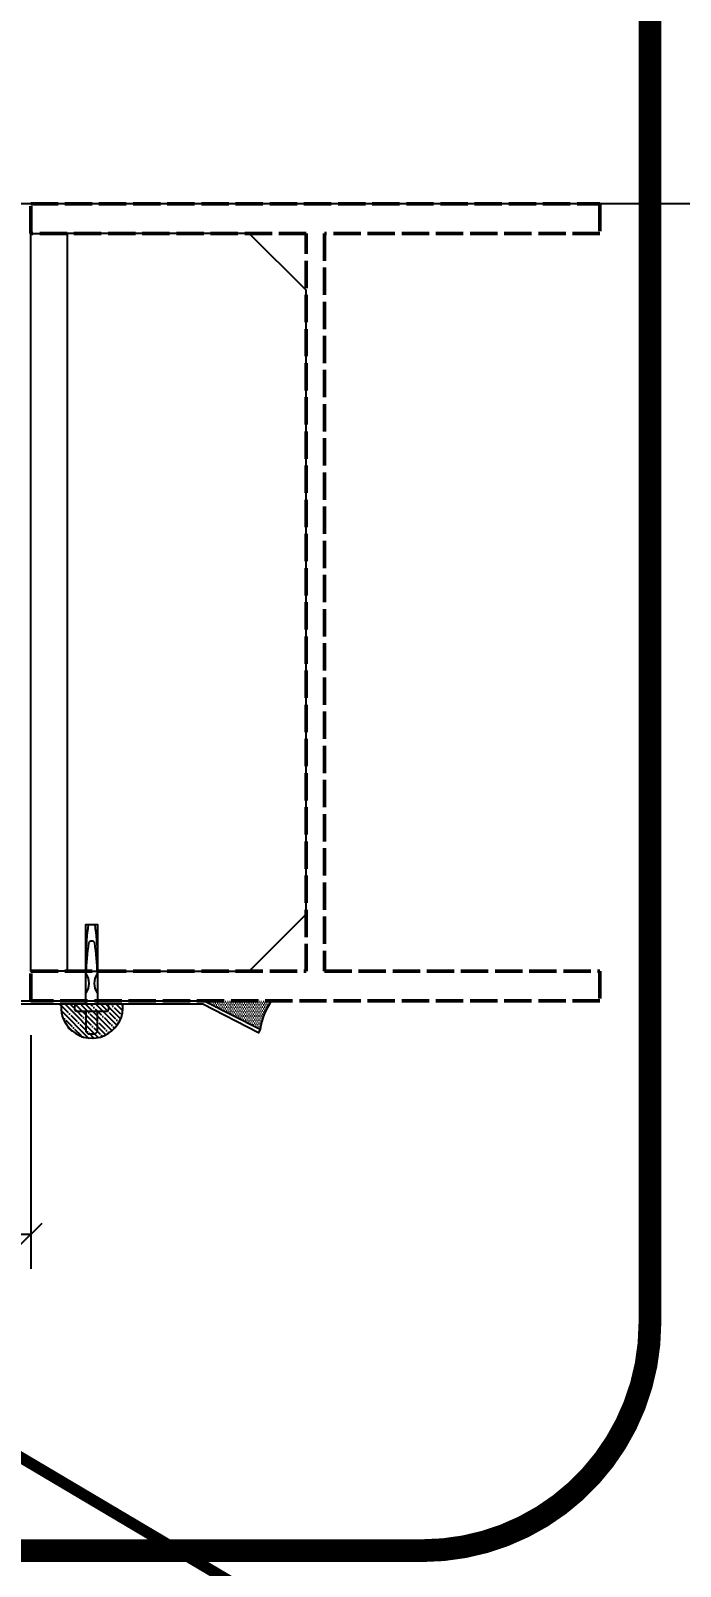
# Model space of a CAD drawing. Header units: millimetres. Extents: x 0 to 119933, y -45162 to 41221.
# Drawn here: x 33139 to 33424, y 3750 to 4424 of the extents above; entities that cross this region are included whole.
import ezdxf

# ---------------------------------------------------------------- set-up
doc = ezdxf.new("R2010")
doc.units = ezdxf.units.MM
for name, pattern in [('ACAD_ISO02W100', [15, 12, -3]), ('CENTER', [2, 1.25, -0.25, 0.25, -0.25]), ('DASH', [0.35, 0.25, -0.1])]:
    doc.linetypes.add(name, pattern=pattern)
doc.layers.get('DEFPOINTS').update_dxf_attribs({"color": 166})
for name, color, linetype in [('F-Misc', 8, 'Continuous'), ('F-OTHERS', 8, 'Continuous'), ('F-SSTEEL', 3, 'Continuous'), ('F-steel', 3, 'Continuous'), ('F_CONC', 7, 'Continuous'), ('F_DASH', 8, 'ACAD_ISO02W100'), ('F_STEL', 3, 'Continuous'), ('Hatch', 8, 'Continuous')]:
    doc.layers.add(name, color=color, linetype=linetype)
doc.styles.add('Arial', font='arial.ttf')
doc.dimstyles.new('10x of Arup4', dxfattribs={"dimscale": 10, "dimtxt": 1.7, "dimasz": 1, "dimexe": 1.5, "dimexo": 1.5, "dimgap": 1, "dimtad": 1, "dimdec": 1, "dimdsep": 46, "dimtxsty": 'Arial', "dimblk": 'OBLIQUE', "dimcen": 0, "dimclrd": 1, "dimclre": 1, "dimclrt": 7, "dimadec": 0, "dimazin": 0, "dimtfac": 1, "dimtdec": 1, "dimtix": 1, "dimtofl": 0, "dimtmove": 2, "dimatfit": 3, "dimfxl": 5, "dimtfill": 1, "dimtolj": 1, "dimtzin": 0, "dimlwd": -1, "dimlwe": -1, "dimarcsym": 0})

# ---------------------------------------------------------------- blocks, each defined once
blk = doc.blocks.new('fhd')
at = {"layer": 'F-OTHERS'}
for points in [[(2.5, 0), (2.5, 35), (-2.5, 35), (-2.5, 0)], [(2.5, -3), (2.5, -12), (1.5, -13), (-1.5, -13), (-2.5, -12), (-2.5, -3)]]:
    blk.add_lwpolyline(points, dxfattribs=at)
for points in [[(-1.33, 35, 0.036206), (-2.5, 21.36)], [(2.5, 21.36, 0.036206), (1.33, 35)], [(-2.5, 5.04, 0.297843), (-2.5, 13.32, -0.036206), (-1.33, 26.96, -0.585039), (1.33, 26.96, -0.036206), (2.5, 13.32, 0.297843), (2.5, 5.04)]]:
    blk.add_lwpolyline(points, format="xyb", dxfattribs=at)
blk.add_lwpolyline([(6.5, 0, -0.414214), (7.5, -1), (7.5, -2, -0.414214), (6.5, -3), (-6.5, -3, -0.414214), (-7.5, -2), (-7.5, -1, -0.414214), (-6.5, 0), (-2.5, 0), (2.5, 0)], format="xyb", close=True, dxfattribs=at)
blk = doc.blocks.new('A$Cb6529c7d')
at = {"layer": 'F-steel'}
blk.add_line((16, 0, 0), (16, -324), dxfattribs=at)
at = {"layer": 'F_STEL'}
for points in [[(0, 0), (16, 0), (16, -324), (0, -324)], [(96, 0), (16, 0), (16, -324), (96, -324), (121, -299), (121, -25)]]:
    blk.add_lwpolyline(points, close=True, dxfattribs=at)
blk = doc.blocks.new('_OBLIQUE')
at = {"color": 0, "linetype": 'ByBlock'}
blk.add_line((-0.5, -0.5), (0.5, 0.5), dxfattribs=at)
blk = doc.blocks.new('*D187')
at = {"color": 1, "linetype": 'Continuous', "transparency": 16777216}
for p, q in [((32788.93, 3983.45), (32788.93, 3880.84)), ((33138.89, 3983.47), (33138.89, 3880.84)), ((33138.89, 3895.84), (32788.93, 3895.84))]:
    blk.add_line(p, q, dxfattribs=at)
at = {"layer": 'DEFPOINTS', "color": 0, "transparency": 16777216}
for p in [(32788.93, 3998.45, 0.3), (33138.89, 3998.47, 0.86), (32788.93, 3895.84)]:
    blk.add_point(p, dxfattribs=at)
at = {"color": 1, "transparency": 16777216, "xscale": 10, "yscale": 10, "zscale": 10, "rotation": 180}
blk.add_blockref('_OBLIQUE', (32788.93, 3895.84), dxfattribs=at)
at = {"color": 1, "transparency": 16777216, "xscale": 10, "yscale": 10, "zscale": 10}
blk.add_blockref('_OBLIQUE', (33138.89, 3895.84), dxfattribs=at)
at = {"color": 7, "transparency": 16777216, "insert": (32963.91, 3914.52), "char_height": 17, "attachment_point": 5, "style": 'Arial', "bg_fill": 3, "box_fill_scale": 1.1, "bg_fill_color": 256, "bg_fill_true_color": 13158600, "bg_fill_transparency": 0}
blk.add_mtext('\\A1;300', dxfattribs=at)

msp = doc.modelspace()

# ---------------------------------------------------------------- hatches: boundary and pattern name
at = {"layer": 'F-Misc', "linetype": 'DASH'}
h = msp.add_hatch(dxfattribs=at)
h.set_pattern_fill('DOTS', color=256, scale=0.5, angle=-180, style=0)
h.set_pattern_definition([(180, (124701.3781, 20113.7537), (-0.396875, -0.79375), [0, -0.79375])])
edge = h.paths.add_edge_path()
edge.add_line((33239.62, 3986.05), (33223.68, 3993.99))
edge.add_line((33223.68, 3993.99), (33241.78, 3993.34))
edge.add_arc((33267.87, 3981.65), 28.59, 515.86981, 531.14517)
edge = h.paths.add_edge_path()
edge.add_line((33223.68, 3993.99), (33214.8, 3998.49))
edge.add_line((33214.8, 3998.49), (33226.9, 3998.49))
edge.add_line((33226.9, 3998.49), (33226.9, 3998.49))
edge.add_line((33226.9, 3998.49), (33244.74, 3998.47))
edge.add_arc((33267.84, 3981.75), 28.52, 504.09093, 516.02625)
edge.add_line((33241.78, 3993.34), (33223.68, 3993.99))
at = {"layer": 'F-Misc', "ltscale": 5}
h = msp.add_hatch(dxfattribs=at)
h.set_pattern_fill('ANSI35', color=8, angle=270, style=0)
h.set_pattern_definition([(315, (-15164.005, 18284.2956), (2.24506403, 2.24506403), []), (315, (-15164.005, 18282.0506), (2.24506403, 2.24506403), [3.96875, -0.79375, 0, -0.79375])])
h.paths.add_polyline_path([(33179.34, 3996.97, -1.098585), (33151.98, 3996.97)])

# ---------------------------------------------------------------- linework, layer by layer
at = {"layer": 'DEFPOINTS', "color": 2, "linetype": 'CENTER', "ltscale": 100, "const_width": 10}
msp.add_lwpolyline([(32525.32, 4853.26), (33310.89, 4853.26, -0.414214), (33410.89, 4753.26), (33410.89, 3857.07, -0.414214), (33310.89, 3757.07), (32525.32, 3757.07, -0.414214), (32425.32, 3857.07), (32425.32, 4753.26, -0.414214)], format="xyb", close=True, dxfattribs=at)
at = {"layer": 'DEFPOINTS', "color": 1, "elevation": -0.82}
msp.add_lwpolyline([(33115.58, 4045.24, 5, 5, 0), (32268.16, 3887.5, 50, 0, 0), (32230.62, 3880.52, 0, 0, 0)], format="xyseb", dxfattribs=at)
at = {"layer": 'F-Misc', "color": 8, "ltscale": 5}
msp.add_arc((33165.81, 3995.68, 5.05), 13.59, 174.54823, 5.53701, dxfattribs=at)
at = {"layer": 'F-SSTEEL', "elevation": -1.47}
msp.add_lwpolyline([(33054.9, 3248.71), (33054.9, 3998.47), (33215.08, 3998.47), (33239.62, 3986.04), (33239, 3984.46), (33214.49, 3996.97), (33056.9, 3996.97), (33056.9, 3248.71)], dxfattribs=at)
at = {"layer": 'F_CONC', "color": 5}
msp.add_line((33230.91, 4348.47, 0.86), (32344.11, 4348.48, 0.86), dxfattribs=at)
at = {"layer": 'F_CONC', "color": 5, "elevation": 0.86}
msp.add_lwpolyline([(33799.23, 4348.47), (33067.7, 4348.47), (33067.7, 4348.47), (33067.7, 4348.47), (33067.7, 4348.47), (33067.7, 4348.47), (32310.11, 4348.48)], dxfattribs=at)
at = {"layer": 'F_DASH', "color": 6, "lineweight": 50, "elevation": 0.86}
msp.add_lwpolyline([(33138.89, 3998.47), (33138.89, 4011.47), (33259.89, 4011.47), (33259.89, 4335.47), (33138.89, 4335.47), (33138.89, 4348.47), (33388.89, 4348.47), (33388.89, 4335.47), (33267.89, 4335.47), (33267.89, 4011.47), (33388.89, 4011.47), (33388.89, 3998.47)], close=True, dxfattribs=at)
at = {"layer": 'Hatch'}
msp.add_arc((33268.16, 3981.56, 5.05), 28.89, 144.16754, 171.07688, dxfattribs=at)

# ---------------------------------------------------------------- block references
msp.add_blockref('A$Cb6529c7d', (33138.89, 4335.47, 0.86))
at = {"layer": 'F-OTHERS', "xscale": -1}
msp.add_blockref('fhd', (33165.67, 3996.97, 5.05), dxfattribs=at)

# ---------------------------------------------------------------- next in the draw order: dimensions: what is measured, and where the dimension line sits
dim = msp.add_linear_dim(base=(32788.93, 3895.84), p1=(33138.89, 3998.47, 0.86), p2=(32788.93, 3998.45, 0.3), text='300', dimstyle='10x of Arup4', override={"dimtmove": 0, "dimarcsym": 1})
dim.commit()
dim.dimension.update_dxf_attribs({"geometry": '*D187', "text_midpoint": (32963.91, 3914.52)})

# ---------------------------------------------------------------- next in the draw order: linework, layer by layer
at = {"layer": 'DEFPOINTS', "color": 6}
msp.add_lwpolyline([(33330.91, 3681.66, 5, 5, 0), (33074.13, 3833.78, 50, 0, 0), (33041.28, 3853.24, 0, 0, 0)], format="xyseb", dxfattribs=at)

doc.saveas('drawing.dxf')
